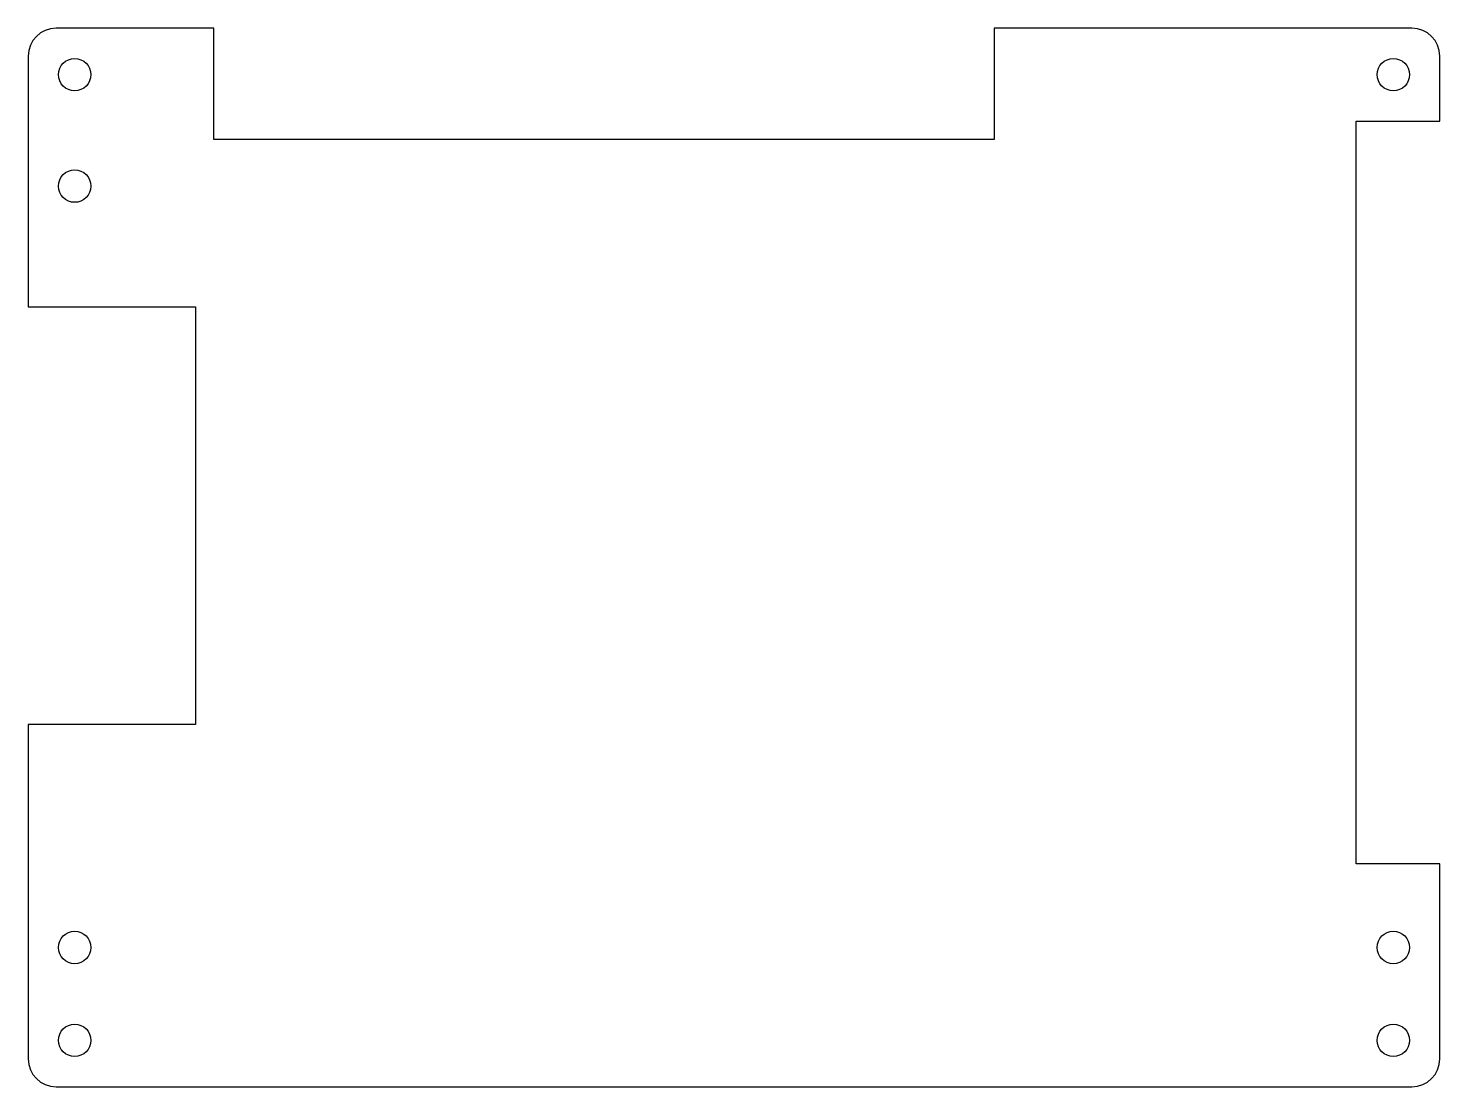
# Model space of a CAD drawing. Header units: millimetres. Extents: x -76 to 76, y -57 to 57.
import ezdxf

# ---------------------------------------------------------------- set-up
doc = ezdxf.new("R2010")
doc.units = ezdxf.units.MM

msp = doc.modelspace()

# ---------------------------------------------------------------- linework, layer by layer
at = {"color": 7, "linetype": 'Continuous', "lineweight": 25}
for p, q in [((-56, 57), (-73, 57)), ((-56, 45), (-56, 57)), ((28, 57), (28, 45)), ((73, 57), (28, 57)), ((-76, 54), (-76, 27)), ((76, 47), (76, 54)), ((67, 47), (76, 47)), ((67, -33), (67, 47)), ((28, 45), (-56, 45)), ((-76, 27), (-58, 27)), ((-58, 27), (-58, -18)), ((-76, -18), (-76, -54)), ((-58, -18), (-76, -18)), ((76, -33), (67, -33)), ((76, -54), (76, -33)), ((-73, -57), (73, -57))]:
    msp.add_line(p, q, dxfattribs=at)
for centre in [(-71, 52), (71, 52), (-71, 40), (-71, -42), (71, -42), (-71, -52), (71, -52)]:
    msp.add_circle(centre, 1.75, dxfattribs=at)
for centre, start, end in [((-73, 54), 90, 180), ((73, 54), 0, 90), ((-73, -54), 180, 270), ((73, -54), 270, 0)]:
    msp.add_arc(centre, 3, start, end, dxfattribs=at)

doc.saveas('drawing.dxf')
